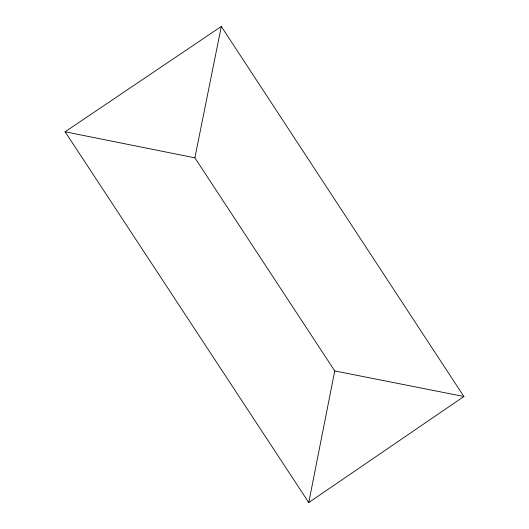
<?xml version="1.0" encoding="UTF-8"?>
<svg xmlns="http://www.w3.org/2000/svg" width="529" height="529" viewBox="0 0 529 529"><rect width="100%" height="100%" fill="white"/><g stroke="black" fill="none" stroke-linecap="round" stroke-linejoin="round"><path stroke-width="0.79" d="M308.764 502.55L334.745 370.935L194.87 157.827L221.307 26.45L65.107 131.794L308.764 502.55L463.893 396.505L221.307 26.45M334.745 370.935L463.893 396.505M65.107 131.794L194.87 157.827"/></g></svg>
